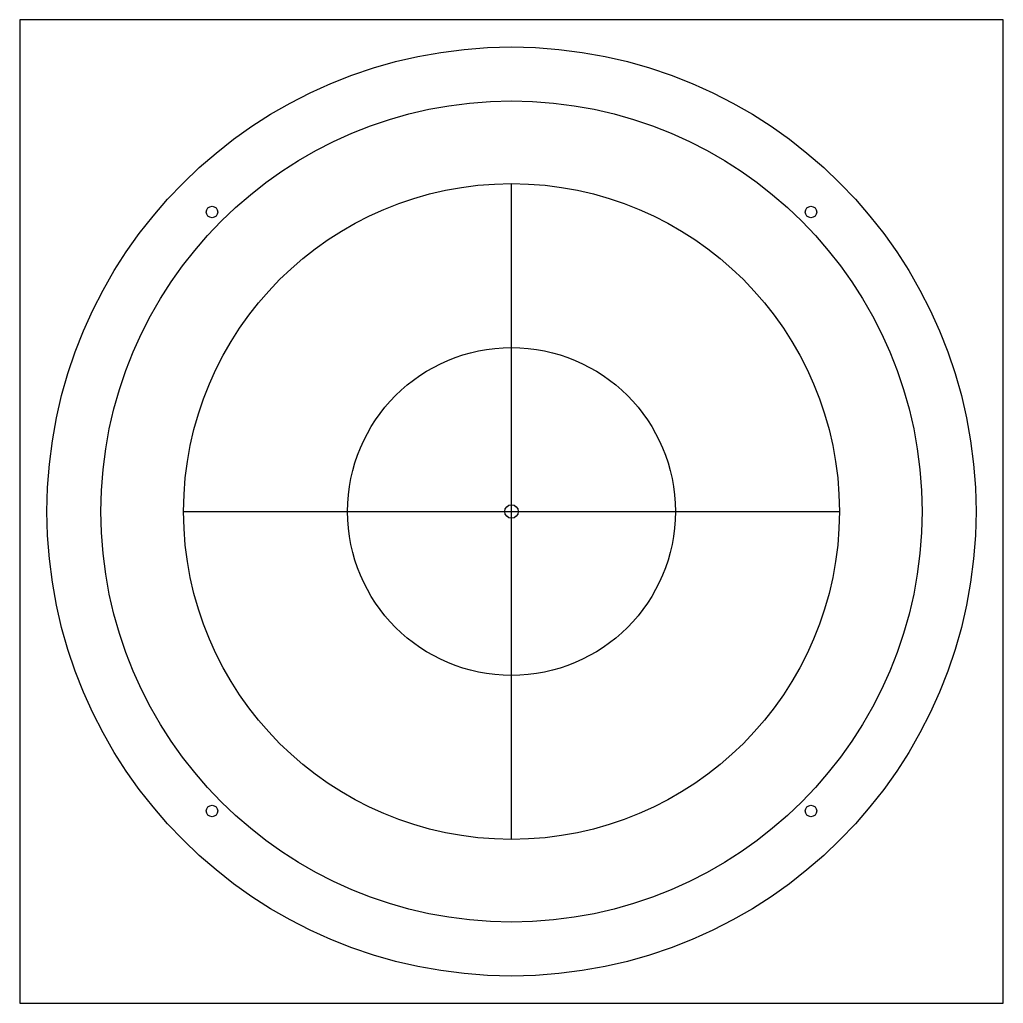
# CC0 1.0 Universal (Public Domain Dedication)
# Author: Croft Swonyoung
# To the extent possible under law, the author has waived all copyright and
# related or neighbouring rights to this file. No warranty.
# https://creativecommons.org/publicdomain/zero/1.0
# Model space of a CAD drawing. Extents: x 0 to 360, y 0 to 360.
import ezdxf

# ---------------------------------------------------------------- set-up
doc = ezdxf.new("R2010")
doc.units = 0
for name, color, linetype in [('CUT', 5, 'CONTINUOUS'), ('DRILL', 2, 'CONTINUOUS'), ('GROOVE', 1, 'CONTINUOUS'), ('POCKET', 3, 'CONTINUOUS'), ('SHEET', 8, 'CONTINUOUS'), ('TAP', 6, 'CONTINUOUS')]:
    doc.layers.add(name, color=color, linetype=linetype)

msp = doc.modelspace()

# ---------------------------------------------------------------- linework, layer by layer
at = {"layer": 'CUT'}
msp.add_circle((180, 180), 170, dxfattribs=at)
at = {"layer": 'DRILL'}
msp.add_circle((180, 180), 2.5, dxfattribs=at)
at = {"layer": 'GROOVE'}
for p, q in [((180, 60), (180, 300)), ((60, 180), (300, 180))]:
    msp.add_line(p, q, dxfattribs=at)
for radius in [120, 60]:
    msp.add_circle((180, 180), radius, dxfattribs=at)
at = {"layer": 'POCKET'}
msp.add_circle((180, 180), 150.25, dxfattribs=at)
at = {"layer": 'SHEET'}
for p, q in [((360, 360), (0, 360)), ((0, 360), (0, 0)), ((360, 0), (360, 360)), ((0, 0), (360, 0))]:
    msp.add_line(p, q, dxfattribs=at)
at = {"layer": 'TAP'}
for centre in [(70.3984, 289.6016), (289.6016, 289.6016), (70.3984, 70.3984), (289.6016, 70.3984)]:
    msp.add_circle(centre, 2.1, dxfattribs=at)

doc.saveas('drawing.dxf')
